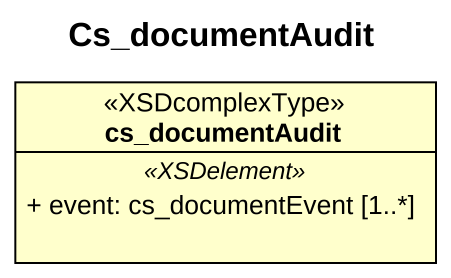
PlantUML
@startuml
title Cs_documentAudit
hide circle
hide empty members
skinparam classAttributeIconSize 0
class cs_documentAudit <<XSDcomplexType>> {
  .. <<XSDelement>> ..
  + event: cs_documentEvent [1..*]
}
@enduml
